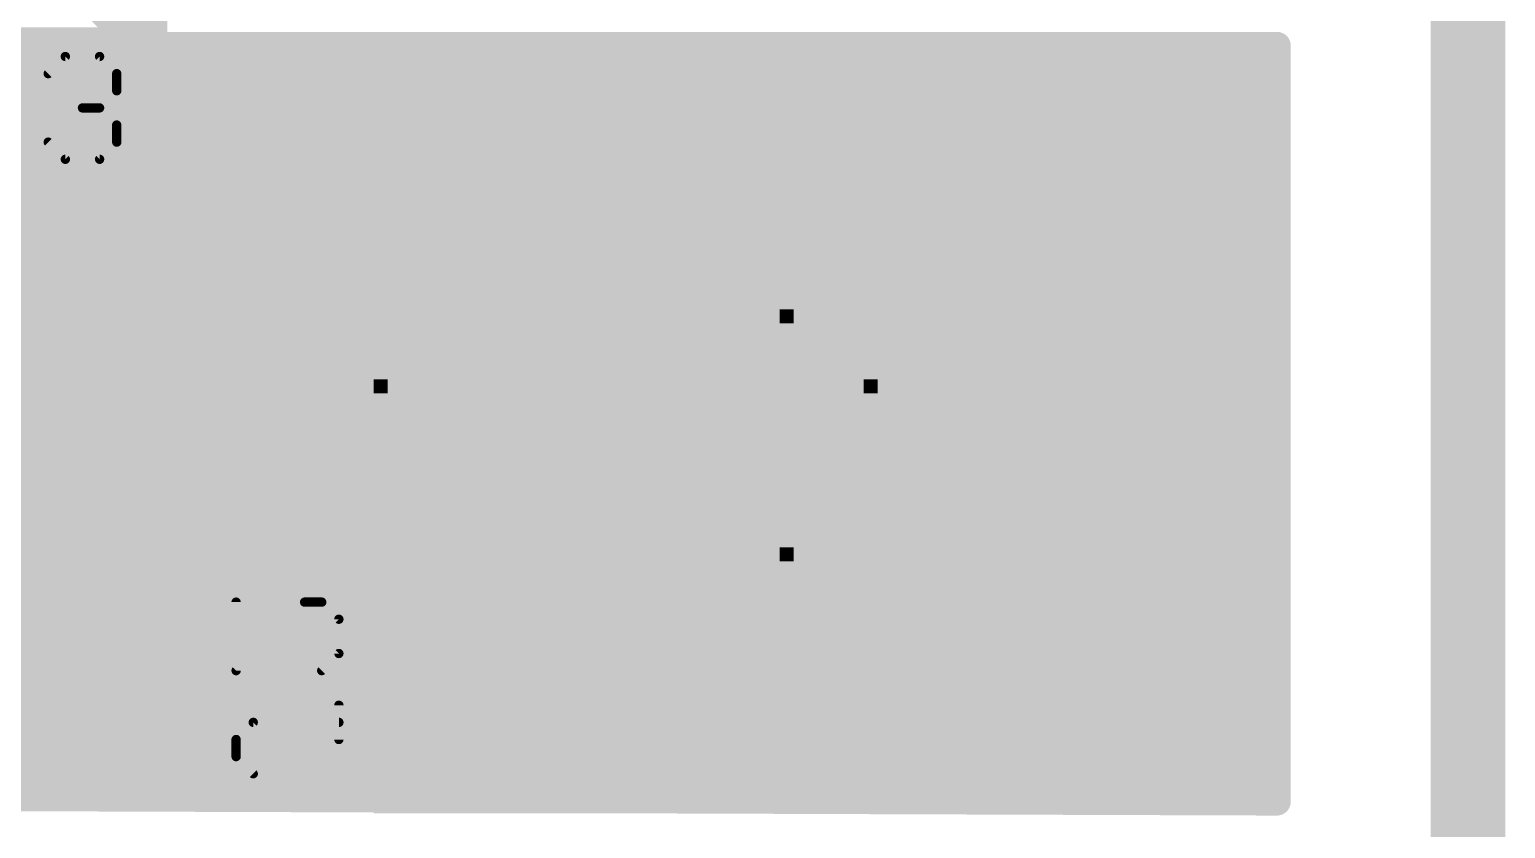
# Model space of a CAD drawing. Extents: x -0.2 to 60.5, y -0.2 to 25.7.
# Drawn here: x 26.46 to 34.49, y 13.7 to 18.05 of the extents above; entities that cross this region are included whole.
import ezdxf

# ---------------------------------------------------------------- set-up
doc = ezdxf.new("R2010")
doc.units = 0
for name, color, linetype in [('1', 22, 'CONTINUOUS'), ('16', 175, 'CONTINUOUS'), ('20', 7, 'CONTINUOUS'), ('22', 253, 'CONTINUOUS'), ('25', 253, 'CONTINUOUS'), ('26', 253, 'CONTINUOUS')]:
    doc.layers.add(name, color=color, linetype=linetype)

# ---------------------------------------------------------------- blocks, each defined once
blk = doc.blocks.new('RECT')
blk.add_solid([(-0.5, -0.5), (0.5, -0.5), (-0.5, 0.5), (0.5, 0.5)])

msp = doc.modelspace()

# ---------------------------------------------------------------- linework, layer by layer
at = {"layer": '1', "const_width": 0.1524}
for points in [[(26.8478, 18.1512), (27.0412, 17.9578)], [(25.8102, 17.9832), (27.0158, 17.9832)], [(27.0412, 17.9578), (33.2486, 17.9578)], [(33.2486, 17.9578), (33.2486, 13.8439)], [(25.8102, 17.8308), (33.2486, 17.8308)], [(25.8102, 17.6784), (33.2486, 17.6784)], [(25.8102, 17.526), (33.2486, 17.526)], [(25.7306, 17.3736), (33.2486, 17.3736)], [(25.3864, 17.2212), (33.2486, 17.2212)], [(26.4735, 17.1202), (26.0062, 17.1202)], [(26.5575, 17.0977), (26.4735, 17.1202)], [(26.6327, 17.0542), (26.5575, 17.0977)], [(26.6075, 17.0688), (33.2486, 17.0688)], [(26.6942, 16.9927), (26.6327, 17.0542)], [(26.7377, 16.9175), (26.6942, 16.9927)], [(26.7602, 16.8335), (26.7377, 16.9175)], [(26.738, 16.9164), (33.2486, 16.9164)], [(26.7602, 16.1662), (26.7602, 16.8335)], [(26.7602, 16.764), (33.2486, 16.764)], [(26.7602, 16.6116), (33.2486, 16.6116)], [(26.7602, 16.4592), (33.2486, 16.4592)], [(26.7602, 16.3068), (33.2486, 16.3068)], [(26.0062, 16.1662), (26.7602, 16.1662)], [(26.0062, 16.1544), (33.2486, 16.1544)], [(26.7602, 16.0138), (26.0062, 16.0138)], [(26.7602, 15.3465), (26.7602, 16.0138)], [(26.7602, 16.002), (33.2486, 16.002)], [(26.7602, 15.8496), (33.2486, 15.8496)], [(26.7602, 15.6972), (33.2486, 15.6972)], [(26.7602, 15.5448), (33.2486, 15.5448)], [(26.7602, 15.3924), (33.2486, 15.3924)], [(26.7377, 15.2625), (26.7602, 15.3465)], [(26.6327, 15.1258), (26.6942, 15.1873)], [(26.6942, 15.1873), (26.7377, 15.2625)], [(26.7247, 15.24), (33.2486, 15.24)], [(26.5575, 15.0823), (26.6327, 15.1258)], [(26.0062, 15.0598), (26.4735, 15.0598)], [(26.4735, 15.0598), (26.5575, 15.0823)], [(26.5666, 15.0876), (33.2486, 15.0876)], [(25.3864, 14.9352), (33.2486, 14.9352)], [(25.3864, 14.7828), (33.2486, 14.7828)], [(25.2551, 14.6304), (33.2486, 14.6304)], [(25.1027, 14.478), (33.2486, 14.478)], [(24.9503, 14.3256), (33.2486, 14.3256)], [(24.7979, 14.1732), (33.2486, 14.1732)], [(24.5546, 14.0208), (33.2486, 14.0208)], [(26.1623, 13.8684), (33.2486, 13.8684)], [(33.2486, 13.8439), (26.3309, 13.8678)]]:
    msp.add_lwpolyline(points, dxfattribs=at)
at = {"layer": '1', "const_width": 0.0762}
for points in [[(27.0412, 17.9959, 1), (27.0412, 17.9197)], [(27.0143, 17.9309, 1), (27.0682, 17.9847)], [(27.0158, 17.9451, 1), (27.0158, 18.0213)], [(33.2867, 17.9578, 1), (33.2105, 17.9578)], [(33.2486, 17.9197, 1), (33.2486, 17.9959)], [(33.2486, 17.7927, 1), (33.2486, 17.8689)], [(33.2486, 17.6403, 1), (33.2486, 17.7165)], [(33.2486, 17.4879, 1), (33.2486, 17.5641)], [(33.2486, 17.3355, 1), (33.2486, 17.4117)], [(33.2486, 17.1831, 1), (33.2486, 17.2593)], [(26.4833, 17.157, 1), (26.4636, 17.0834)], [(26.4735, 17.0821, 1), (26.4735, 17.1583)], [(26.5765, 17.1307, 1), (26.5384, 17.0647)], [(26.5476, 17.0609, 1), (26.5673, 17.1345)], [(26.6075, 17.1069, 1), (26.6075, 17.0307)], [(26.6597, 17.0812, 1), (26.6058, 17.0273)], [(26.6137, 17.0212, 1), (26.6518, 17.0872)], [(33.2486, 17.0307, 1), (33.2486, 17.1069)], [(26.7272, 17.0118, 1), (26.6612, 16.9737)], [(26.6673, 16.9658, 1), (26.7212, 17.0197)], [(26.7745, 16.9273, 1), (26.7009, 16.9076)], [(26.738, 16.9545, 1), (26.738, 16.8783)], [(26.7047, 16.8984, 1), (26.7707, 16.9365)], [(33.2486, 16.8783, 1), (33.2486, 16.9545)], [(26.7983, 16.8335, 1), (26.7221, 16.8335)], [(26.7234, 16.8236, 1), (26.797, 16.8433)], [(26.7602, 16.8021, 1), (26.7602, 16.7259)], [(33.2486, 16.7259, 1), (33.2486, 16.8021)], [(26.7602, 16.6497, 1), (26.7602, 16.5735)], [(33.2486, 16.5735, 1), (33.2486, 16.6497)], [(26.7602, 16.4973, 1), (26.7602, 16.4211)], [(33.2486, 16.4211, 1), (33.2486, 16.4973)], [(26.7602, 16.3449, 1), (26.7602, 16.2687)], [(33.2486, 16.2687, 1), (33.2486, 16.3449)], [(26.7602, 16.1281, 1), (26.7602, 16.2043)], [(33.2486, 16.1163, 1), (33.2486, 16.1925)], [(26.7221, 16.1662, 1), (26.7983, 16.1662)], [(26.7983, 16.0138, 1), (26.7221, 16.0138)], [(26.7602, 16.0401, 1), (26.7602, 15.9639)], [(26.7602, 15.9757, 1), (26.7602, 16.0519)], [(33.2486, 15.9639, 1), (33.2486, 16.0401)], [(26.7602, 15.8877, 1), (26.7602, 15.8115)], [(33.2486, 15.8115, 1), (33.2486, 15.8877)], [(26.7602, 15.7353, 1), (26.7602, 15.6591)], [(33.2486, 15.6591, 1), (33.2486, 15.7353)], [(26.7602, 15.5829, 1), (26.7602, 15.5067)], [(33.2486, 15.5067, 1), (33.2486, 15.5829)], [(26.7602, 15.4305, 1), (26.7602, 15.3543)], [(33.2486, 15.3543, 1), (33.2486, 15.4305)], [(26.7221, 15.3465, 1), (26.7983, 15.3465)], [(26.797, 15.3367, 1), (26.7234, 15.3564)], [(26.7212, 15.1603, 1), (26.6673, 15.2142)], [(26.7247, 15.2781, 1), (26.7247, 15.2019)], [(26.7009, 15.2724, 1), (26.7745, 15.2527)], [(26.7707, 15.2435, 1), (26.7047, 15.2816)], [(33.2486, 15.2019, 1), (33.2486, 15.2781)], [(26.6058, 15.1527, 1), (26.6597, 15.0988)], [(26.6518, 15.0928, 1), (26.6137, 15.1588)], [(26.6612, 15.2063, 1), (26.7272, 15.1682)], [(26.4636, 15.0966, 1), (26.4833, 15.023)], [(26.4735, 15.0217, 1), (26.4735, 15.0979)], [(26.5384, 15.1153, 1), (26.5765, 15.0493)], [(26.5666, 15.1257, 1), (26.5666, 15.0495)], [(26.5673, 15.0455, 1), (26.5476, 15.1191)], [(33.2486, 15.0495, 1), (33.2486, 15.1257)], [(33.2486, 14.8971, 1), (33.2486, 14.9733)], [(33.2486, 14.7447, 1), (33.2486, 14.8209)], [(33.2486, 14.5923, 1), (33.2486, 14.6685)], [(33.2486, 14.4399, 1), (33.2486, 14.5161)], [(33.2486, 14.2875, 1), (33.2486, 14.3637)], [(33.2486, 14.1351, 1), (33.2486, 14.2113)], [(33.2486, 13.9827, 1), (33.2486, 14.0589)], [(33.2485, 13.8058, 1), (33.2487, 13.882)], [(33.2486, 13.8303, 1), (33.2486, 13.9065)], [(33.2105, 13.8439, 1), (33.2867, 13.8439)]]:
    msp.add_lwpolyline(points, format="xyb", dxfattribs=at)
at = {"layer": '16', "const_width": 0.1524}
for points in [[(26.8478, 18.1512), (27.0412, 17.9578)], [(22.8854, 17.9832), (27.0158, 17.9832)], [(27.0412, 17.9578), (33.2486, 17.9578)], [(33.2486, 17.9578), (33.2486, 13.8443)], [(22.8854, 17.8308), (33.2486, 17.8308)], [(22.8854, 17.6784), (33.2486, 17.6784)], [(22.8854, 17.526), (33.2486, 17.526)], [(22.8854, 17.3736), (33.2486, 17.3736)], [(22.8854, 17.2212), (33.2486, 17.2212)], [(22.8854, 17.0688), (33.2486, 17.0688)], [(22.8854, 16.9164), (33.2486, 16.9164)], [(22.8854, 16.764), (33.2486, 16.764)], [(22.8854, 16.6116), (33.2486, 16.6116)], [(22.8854, 16.4592), (33.2486, 16.4592)], [(22.8854, 16.3068), (33.2486, 16.3068)], [(22.8854, 16.1544), (33.2486, 16.1544)], [(22.8854, 16.002), (33.2486, 16.002)], [(22.8854, 15.8496), (33.2486, 15.8496)], [(22.8854, 15.6972), (33.2486, 15.6972)], [(22.8854, 15.5448), (33.2486, 15.5448)], [(22.8854, 15.3924), (33.2486, 15.3924)], [(22.8854, 15.24), (33.2486, 15.24)], [(22.8854, 15.0876), (33.2486, 15.0876)], [(22.8854, 14.9352), (33.2486, 14.9352)], [(22.8854, 14.7828), (33.2486, 14.7828)], [(22.8854, 14.6304), (33.2486, 14.6304)], [(22.8854, 14.478), (33.2486, 14.478)], [(22.8854, 14.3256), (33.2486, 14.3256)], [(22.8854, 14.1732), (33.2486, 14.1732)], [(24.5546, 14.0208), (33.2486, 14.0208)], [(26.1621, 13.8684), (33.2486, 13.8684)], [(33.2486, 13.8443), (26.3309, 13.8678)]]:
    msp.add_lwpolyline(points, dxfattribs=at)
at = {"layer": '16', "const_width": 0.0762}
for points in [[(27.0412, 17.9959, 1), (27.0412, 17.9197)], [(27.0143, 17.9309, 1), (27.0682, 17.9847)], [(27.0158, 17.9451, 1), (27.0158, 18.0213)], [(33.2867, 17.9578, 1), (33.2105, 17.9578)], [(33.2486, 17.9197, 1), (33.2486, 17.9959)], [(33.2486, 17.7927, 1), (33.2486, 17.8689)], [(33.2486, 17.6403, 1), (33.2486, 17.7165)], [(33.2486, 17.4879, 1), (33.2486, 17.5641)], [(33.2486, 17.3355, 1), (33.2486, 17.4117)], [(33.2486, 17.1831, 1), (33.2486, 17.2593)], [(33.2486, 17.0307, 1), (33.2486, 17.1069)], [(33.2486, 16.8783, 1), (33.2486, 16.9545)], [(33.2486, 16.7259, 1), (33.2486, 16.8021)], [(33.2486, 16.5735, 1), (33.2486, 16.6497)], [(33.2486, 16.4211, 1), (33.2486, 16.4973)], [(33.2486, 16.2687, 1), (33.2486, 16.3449)], [(33.2486, 16.1163, 1), (33.2486, 16.1925)], [(33.2486, 15.9639, 1), (33.2486, 16.0401)], [(33.2486, 15.8115, 1), (33.2486, 15.8877)], [(33.2486, 15.6591, 1), (33.2486, 15.7353)], [(33.2486, 15.5067, 1), (33.2486, 15.5829)], [(33.2486, 15.3543, 1), (33.2486, 15.4305)], [(33.2486, 15.2019, 1), (33.2486, 15.2781)], [(33.2486, 15.0495, 1), (33.2486, 15.1257)], [(33.2486, 14.8971, 1), (33.2486, 14.9733)], [(33.2486, 14.7447, 1), (33.2486, 14.8209)], [(33.2486, 14.5923, 1), (33.2486, 14.6685)], [(33.2486, 14.4399, 1), (33.2486, 14.5161)], [(33.2486, 14.2875, 1), (33.2486, 14.3637)], [(33.2486, 14.1351, 1), (33.2486, 14.2113)], [(33.2486, 13.9827, 1), (33.2486, 14.0589)], [(33.2485, 13.8062, 1), (33.2487, 13.8824)], [(33.2486, 13.8303, 1), (33.2486, 13.9065)], [(33.2105, 13.8443, 1), (33.2867, 13.8443)]]:
    msp.add_lwpolyline(points, format="xyb", dxfattribs=at)
at = {"layer": '20', "const_width": 0.4064}
msp.add_lwpolyline([(34.29, 0), (34.29, 25.4)], dxfattribs=at)
at = {"layer": '22', "const_width": 0.254}
for points in [[(27.0827, 25.5588), (27.0828, 13.97)], [(27.0828, 13.97), (16.6052, 13.97)]]:
    msp.add_lwpolyline(points, dxfattribs=at)
at = {"layer": '22', "const_width": 0.127}
for points in [[(27.0828, 13.9065, 1), (27.0828, 14.0335)], [(27.0193, 13.97, 1), (27.1463, 13.97)]]:
    msp.add_lwpolyline(points, format="xyb", dxfattribs=at)
at = {"layer": '25', "const_width": 0.0508}
for points in [[(26.5617, 17.8065), (26.6549, 17.8997)], [(26.6549, 17.8997), (26.8413, 17.8997)], [(26.8413, 17.8997), (26.9346, 17.8065)], [(26.9346, 17.8065), (26.9346, 17.7133)], [(26.9346, 17.7133), (26.8413, 17.62)], [(26.8413, 17.62), (26.7481, 17.62)], [(26.8413, 17.62), (26.9346, 17.5268)], [(26.9346, 17.5268), (26.9346, 17.4336)], [(26.6549, 17.3404), (26.5617, 17.4336)], [(26.9346, 17.4336), (26.8413, 17.3404)], [(26.8413, 17.3404), (26.6549, 17.3404)]]:
    msp.add_lwpolyline(points, dxfattribs=at)
at = {"layer": '25', "const_width": 0.0254}
for points in [[(26.6549, 17.9124, 1), (26.6549, 17.887)], [(26.6639, 17.8907, 1), (26.6459, 17.9087)], [(26.8503, 17.9087, 1), (26.8324, 17.8907)], [(26.8413, 17.887, 1), (26.8413, 17.9124)], [(26.5527, 17.8154, 1), (26.5707, 17.7975)], [(26.9473, 17.8065, 1), (26.9219, 17.8065)], [(26.9256, 17.7975, 1), (26.9435, 17.8154)], [(26.9219, 17.7133, 1), (26.9473, 17.7133)], [(26.9435, 17.7043, 1), (26.9256, 17.7222)], [(26.7481, 17.6327, 1), (26.7481, 17.6073)], [(26.8503, 17.629, 1), (26.8324, 17.6111)], [(26.8324, 17.629, 1), (26.8503, 17.6111)], [(26.8413, 17.6073, 1), (26.8413, 17.6327)], [(26.9473, 17.5268, 1), (26.9219, 17.5268)], [(26.9256, 17.5178, 1), (26.9435, 17.5358)], [(26.5707, 17.4426, 1), (26.5527, 17.4246)], [(26.9219, 17.4336, 1), (26.9473, 17.4336)], [(26.9435, 17.4246, 1), (26.9256, 17.4426)], [(26.6549, 17.3531, 1), (26.6549, 17.3277)], [(26.6459, 17.3314, 1), (26.6639, 17.3494)], [(26.8324, 17.3494, 1), (26.8503, 17.3314)], [(26.8413, 17.3277, 1), (26.8413, 17.3531)]]:
    msp.add_lwpolyline(points, format="xyb", dxfattribs=at)
at = {"layer": '26', "const_width": 0.0508}
for points in [[(27.5844, 14.9296), (27.5844, 14.5567)], [(27.5844, 14.5567), (27.9573, 14.9296)], [(27.9573, 14.9296), (28.0505, 14.9296)], [(28.0505, 14.9296), (28.1437, 14.8363)], [(28.1437, 14.8363), (28.1437, 14.6499)], [(28.1437, 14.6499), (28.0505, 14.5567)], [(28.1437, 14.1818), (28.1437, 14.3683)], [(27.5844, 14.1818), (27.6776, 14.275)], [(27.6776, 14.275), (28.1437, 14.275)], [(27.5844, 14.0886), (27.5844, 14.1818)], [(27.6776, 13.9954), (27.5844, 14.0886)]]:
    msp.add_lwpolyline(points, dxfattribs=at)
at = {"layer": '26', "const_width": 0.0254}
for points in [[(27.5971, 14.9296, 1), (27.5717, 14.9296)], [(27.9573, 14.9423, 1), (27.9573, 14.9169)], [(27.9662, 14.9206, 1), (27.9483, 14.9385)], [(28.0594, 14.9385, 1), (28.0415, 14.9206)], [(28.0505, 14.9169, 1), (28.0505, 14.9423)], [(28.1564, 14.8363, 1), (28.131, 14.8363)], [(28.1347, 14.8274, 1), (28.1527, 14.8453)], [(28.131, 14.6499, 1), (28.1564, 14.6499)], [(28.1527, 14.6409, 1), (28.1347, 14.6589)], [(27.5754, 14.5657, 1), (27.5934, 14.5477)], [(27.5717, 14.5567, 1), (27.5971, 14.5567)], [(28.0415, 14.5657, 1), (28.0594, 14.5477)], [(28.1564, 14.3683, 1), (28.131, 14.3683)], [(27.6776, 14.2877, 1), (27.6776, 14.2623)], [(27.6866, 14.2661, 1), (27.6686, 14.284)], [(28.1437, 14.2623, 1), (28.1437, 14.2877)], [(27.5971, 14.1818, 1), (27.5717, 14.1818)], [(27.5754, 14.1908, 1), (27.5934, 14.1728)], [(28.131, 14.1818, 1), (28.1564, 14.1818)], [(27.5934, 14.0976, 1), (27.5754, 14.0796)], [(27.5717, 14.0886, 1), (27.5971, 14.0886)], [(27.6686, 13.9864, 1), (27.6866, 14.0044)]]:
    msp.add_lwpolyline(points, format="xyb", dxfattribs=at)

# ---------------------------------------------------------------- block references
at = {"layer": '25', "yscale": 0.0762}
for p, xscale in [((29.7053, 17.8562), 1.6764), ((29.6672, 17.78), 2.3622), ((29.7053, 17.7038), 2.7432), ((28.5623, 17.6276), 0.762), ((30.8483, 17.6276), 0.762), ((28.1432, 17.4752), 0.5334), ((28.2956, 17.5514), 0.5334), ((31.0769, 17.5514), 0.6096), ((31.2293, 17.4752), 0.4572), ((28.0289, 17.399), 0.4572), ((31.3436, 17.399), 0.381), ((27.9146, 17.3228), 0.381), ((31.4579, 17.3228), 0.3048), ((27.8765, 17.2466), 0.3048), ((29.7053, 17.2466), 0.4572), ((31.5341, 17.2466), 0.3048), ((27.8003, 17.1704), 0.3048), ((29.7053, 17.1704), 0.4572), ((31.5722, 17.1704), 0.2286), ((27.7622, 17.0942), 0.2286), ((29.7053, 17.0942), 0.4572), ((31.5722, 17.0942), 0.2286), ((27.7622, 17.018), 0.2286), ((29.7053, 17.018), 0.4572), ((31.6484, 17.018), 0.2286), ((27.7622, 16.9418), 0.2286), ((28.8671, 16.9418), 0.1524), ((29.7053, 16.9418), 0.4572), ((30.5435, 16.9418), 0.1524), ((31.6484, 16.9418), 0.2286), ((27.7622, 16.8656), 0.2286), ((28.8671, 16.8656), 0.3048), ((30.5435, 16.8656), 0.3048), ((31.6484, 16.8656), 0.2286), ((27.7622, 16.7894), 0.2286), ((28.829, 16.7894), 0.381), ((30.5435, 16.7894), 0.4572), ((31.6484, 16.7894), 0.2286), ((27.7622, 16.7132), 0.2286), ((28.829, 16.7132), 0.5334), ((29.6672, 16.7132), 0.6858), ((30.5816, 16.7132), 0.5334), ((31.6484, 16.7132), 0.2286), ((27.7622, 16.637), 0.2286), ((28.7528, 16.637), 0.381), ((29.6672, 16.637), 0.9906), ((30.6197, 16.637), 0.4572), ((31.6484, 16.637), 0.2286), ((27.7622, 16.5608), 0.2286), ((28.7528, 16.5608), 0.2286), ((29.7053, 16.5608), 1.2192), ((30.6197, 16.5608), 0.3048), ((31.6484, 16.5608), 0.2286), ((27.7241, 16.4846), 0.3048), ((28.7909, 16.4846), 0.1524), ((29.7053, 16.4846), 1.3716), ((30.5816, 16.4846), 0.0762), ((31.6484, 16.4846), 0.2286), ((27.7241, 16.4084), 0.3048), ((29.7053, 16.4084), 1.524), ((31.6484, 16.4084), 0.2286), ((27.7241, 16.3322), 0.3048), ((29.1719, 16.3322), 0.6096), ((30.2006, 16.3322), 0.5334), ((31.6484, 16.3322), 0.2286), ((27.7241, 16.256), 0.3048), ((29.0957, 16.256), 0.4572), ((30.2768, 16.256), 0.5334), ((31.6484, 16.256), 0.2286), ((27.7241, 16.1798), 0.3048), ((29.0195, 16.1798), 0.4572), ((30.3149, 16.1798), 0.4572), ((31.6484, 16.1798), 0.2286), ((27.686, 16.1036), 0.2286), ((28.3718, 16.1036), 0.0762), ((28.9814, 16.1036), 0.381), ((30.3911, 16.1036), 0.4572), ((31.0388, 16.1036), 0.0762), ((31.6484, 16.1036), 0.2286), ((27.686, 16.0274), 0.2286), ((27.686, 15.9512), 0.2286), ((28.448, 16.0274), 0.381), ((28.448, 15.9512), 0.381), ((28.9814, 16.0274), 0.381), ((28.9814, 15.9512), 0.381), ((30.4292, 16.0274), 0.381), ((30.4292, 15.9512), 0.381), ((30.9245, 16.0274), 0.3048), ((30.9245, 15.9512), 0.3048), ((31.6484, 16.0274), 0.2286), ((31.6484, 15.9512), 0.2286), ((27.686, 15.875), 0.2286), ((28.448, 15.875), 0.381), ((28.9433, 15.875), 0.4572), ((30.4292, 15.875), 0.381), ((30.9626, 15.875), 0.381), ((31.6484, 15.875), 0.2286), ((27.686, 15.7988), 0.2286), ((28.448, 15.7988), 0.381), ((28.9433, 15.7988), 0.4572), ((30.4292, 15.7988), 0.381), ((30.9245, 15.7988), 0.3048), ((31.6484, 15.7988), 0.2286), ((27.686, 15.7226), 0.2286), ((28.448, 15.7226), 0.381), ((28.9814, 15.7226), 0.381), ((30.4292, 15.7226), 0.381), ((30.9245, 15.7226), 0.3048), ((31.6484, 15.7226), 0.2286), ((27.686, 15.6464), 0.2286), ((28.4099, 15.6464), 0.3048), ((28.9814, 15.6464), 0.381), ((30.3911, 15.6464), 0.4572), ((30.9245, 15.6464), 0.3048), ((31.6484, 15.6464), 0.2286), ((27.686, 15.5702), 0.2286), ((29.0195, 15.5702), 0.4572), ((30.353, 15.5702), 0.381), ((31.7246, 15.5702), 0.2286), ((27.686, 15.494), 0.2286), ((29.0195, 15.494), 0.4572), ((30.3149, 15.494), 0.4572), ((31.7246, 15.494), 0.2286), ((27.686, 15.4178), 0.2286), ((29.0957, 15.4178), 0.4572), ((30.2768, 15.4178), 0.5334), ((31.7246, 15.4178), 0.2286), ((32.639, 15.4178), 0.381), ((27.6479, 15.3416), 0.3048), ((29.1719, 15.3416), 0.6096), ((30.2006, 15.3416), 0.5334), ((31.7246, 15.3416), 0.2286), ((32.6009, 15.3416), 0.6096), ((27.6098, 15.2654), 0.2286), ((29.6672, 15.2654), 1.4478), ((31.7246, 15.2654), 0.2286), ((32.5628, 15.2654), 0.8382), ((26.9875, 15.1638), 0.3048), ((27.1145, 15.1892), 0.4572), ((27.6098, 15.1892), 0.2286), ((28.7909, 15.1892), 0.1524), ((29.7053, 15.1892), 1.3716), ((30.5816, 15.1892), 0.0762), ((31.7246, 15.1892), 0.2286), ((32.258, 15.1892), 0.5334), ((32.8676, 15.1892), 0.2286), ((27.0256, 15.0876), 0.6858), ((27.3812, 15.113), 0.6858), ((28.7909, 15.113), 0.3048), ((29.6672, 15.113), 1.143), ((30.6197, 15.113), 0.3048), ((31.9913, 15.113), 0.762), ((32.9057, 15.113), 0.3048), ((27.0637, 15.0114), 0.762), ((27.4193, 15.0368), 0.6096), ((28.7909, 15.0368), 0.4572), ((29.7053, 15.0368), 0.9144), ((30.6197, 15.0368), 0.4572), ((31.9532, 15.0368), 0.5334), ((32.9438, 15.0368), 0.2286), ((26.7589, 14.9352), 0.3048), ((27.4955, 14.9606), 0.4572), ((28.829, 14.9606), 0.5334), ((29.7053, 14.9606), 0.6096), ((30.5816, 14.9606), 0.5334), ((31.877, 14.9606), 0.381), ((32.9057, 14.9606), 0.3048), ((26.7208, 14.859), 0.2286), ((28.829, 14.8844), 0.381), ((30.5435, 14.8844), 0.4572), ((32.8676, 14.8844), 0.2286), ((26.7208, 14.7828), 0.2286), ((28.8671, 14.8082), 0.3048), ((30.5435, 14.8082), 0.3048), ((32.8295, 14.8082), 0.3048), ((26.7208, 14.7066), 0.2286), ((28.8671, 14.732), 0.1524), ((29.6672, 14.732), 0.381), ((30.5435, 14.732), 0.1524), ((32.7533, 14.732), 0.3048), ((26.7589, 14.6304), 0.3048), ((29.6291, 14.6558), 0.4572), ((32.7152, 14.6558), 0.381), ((26.797, 14.5542), 0.2286), ((29.6672, 14.5796), 0.5334), ((29.6672, 14.5034), 0.5334), ((32.5628, 14.5034), 0.381), ((32.639, 14.5796), 0.381), ((26.8351, 14.478), 0.3048), ((26.924, 14.4272), 0.381), ((29.6672, 14.4272), 0.381), ((32.4485, 14.4272), 0.4572), ((26.9113, 14.4018), 0.3048), ((27.0383, 14.351), 0.4572), ((32.2961, 14.351), 0.4572), ((26.9875, 14.3256), 0.3048), ((27.1907, 14.2748), 0.4572), ((32.1818, 14.2748), 0.5334), ((27.1018, 14.2494), 0.381), ((27.3431, 14.1986), 0.6096), ((31.9913, 14.1986), 0.6096), ((27.5717, 14.1224), 0.762), ((31.7627, 14.1224), 0.762), ((27.8765, 14.0462), 1.0668), ((31.4579, 14.0462), 1.0668), ((29.6672, 13.97), 4.191), ((29.6672, 13.8938), 3.5814), ((29.6672, 13.8176), 2.667)]:
    msp.add_blockref('RECT', p, dxfattribs=dict(at, xscale=xscale))

doc.saveas('drawing.dxf')
